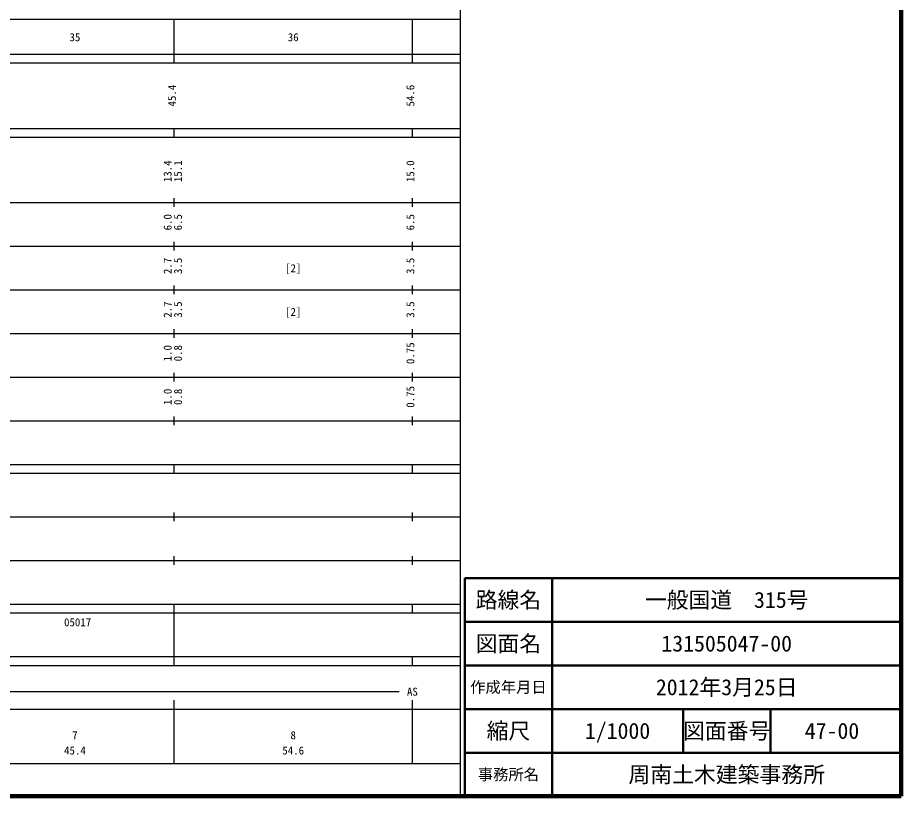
# Model space of a CAD drawing. Units: millimetres on the paper, enlarged 1000 times. Extents: x 40000 to 680000, y 20000 to 380000.
# Drawn here: x 477586 to 680000, y 20000 to 198357 of the extents above; entities that cross this region are included whole.
import ezdxf
from ezdxf.enums import TextEntityAlignment as Align

# ---------------------------------------------------------------- set-up
doc = ezdxf.new("R2010")
doc.units = ezdxf.units.MM
doc.header["$LTSCALE"] = 1000
for name, color, linetype, lineweight in [('M-TTL', 2, 'Continuous', 140), ('M-TTL-BAND', 7, 'Continuous', 25), ('M-TTL-FRAM', 2, 'Continuous', 50), ('M-TTL-LINE', 7, 'Continuous', 50)]:
    doc.layers.add(name, color=color, linetype=linetype, lineweight=lineweight)
doc.layers.add('M-TTL-TXT', color=7, linetype='Continuous')
doc.styles.add('ＭＳ ゴシック', font='')
doc.styles.get('ＭＳ ゴシック').set_extended_font_data('MS Gothic')

msp = doc.modelspace()

# ---------------------------------------------------------------- linework, layer by layer
at = {"layer": 'M-TTL'}
for p, q in [((680000, 20000), (680000, 380000)), ((40000, 20000), (680000, 20000))]:
    msp.add_line(p, q, dxfattribs=at)
at = {"layer": 'M-TTL-BAND'}
for p, q in [((579000, 20000), (579000, 370000)), ((68000, 198000), (579000, 198000)), ((513400, 188000), (513400, 198000)), ((568000, 188000), (568000, 198000)), ((40000, 190000), (579000, 190000)), ((40000, 188000), (579000, 188000)), ((40000, 173000), (579000, 173000)), ((513400, 171000), (513400, 173000)), ((568000, 171000), (568000, 173000)), ((40000, 171000), (579000, 171000)), ((40000, 156000), (579000, 156000)), ((513400, 155000), (513400, 157000)), ((568000, 155000), (568000, 157000)), ((46000, 146000), (579000, 146000)), ((513400, 145000), (513400, 147000)), ((568000, 145000), (568000, 147000)), ((52000, 136000), (579000, 136000)), ((513400, 135000), (513400, 137000)), ((568000, 135000), (568000, 137000)), ((46000, 126000), (579000, 126000)), ((513400, 125000), (513400, 127000)), ((568000, 125000), (568000, 127000)), ((52000, 116000), (579000, 116000)), ((513400, 115000), (513400, 117000)), ((568000, 115000), (568000, 117000)), ((46000, 106000), (579000, 106000)), ((513400, 105000), (513400, 107000)), ((568000, 105000), (568000, 107000)), ((40000, 96000), (579000, 96000)), ((513400, 94000), (513400, 96000)), ((568000, 94000), (568000, 96000)), ((40000, 94000), (579000, 94000)), ((49000, 84000), (579000, 84000)), ((513400, 83000), (513400, 85000)), ((568000, 83000), (568000, 85000)), ((513400, 73000), (513400, 75000)), ((568000, 73000), (568000, 75000)), ((40000, 74000), (579000, 74000)), ((40000, 64000), (579000, 64000)), ((513400, 62000), (513400, 64000)), ((568000, 62000), (568000, 64000)), ((40000, 62000), (579000, 62000)), ((513400, 52000), (513400, 62000)), ((40000, 52000), (579000, 52000)), ((513400, 50000), (513400, 52000)), ((568000, 50000), (568000, 52000)), ((40000, 50000), (579000, 50000)), ((71000, 44000), (565000, 44000)), ((513400, 27500), (513400, 42000)), ((568000, 27500), (568000, 42000)), ((40000, 40000), (579000, 40000)), ((68000, 27500), (579000, 27500))]:
    msp.add_line(p, q, dxfattribs=at)
at = {"layer": 'M-TTL-FRAM'}
for p, q in [((680000, 70000), (580000, 70000)), ((580000, 70000), (580000, 20000))]:
    msp.add_line(p, q, dxfattribs=at)
at = {"layer": 'M-TTL-LINE'}
for p, q in [((600000, 70000), (600000, 20000)), ((680000, 60000), (580000, 60000)), ((680000, 50000), (580000, 50000)), ((680000, 40000), (580000, 40000)), ((630000, 40000), (630000, 30000)), ((650000, 40000), (650000, 30000)), ((680000, 30000), (580000, 30000))]:
    msp.add_line(p, q, dxfattribs=at)

# ---------------------------------------------------------------- texts
at = {"layer": 'M-TTL-BAND', "style": 'ＭＳ ゴシック'}
for s, p in [('35', (490700, 192405)), ('36', (540700, 192405)), ('[2]', (540700, 139500)), ('[2]', (540700, 129500)), ('AS', (568000, 42500)), ('7', (490700, 32523)), ('8', (540700, 32523)), ('45.4', (490700, 29033)), ('54.6', (540700, 29033))]:
    msp.add_text(s, height=1833, dxfattribs=at).set_placement(p, align=Align.BOTTOM_CENTER)
for s, p in [('45.4', (514400, 180500)), ('54.6', (569000, 180500)), ('13.4', (513400, 163174)), ('15.1', (515770, 163174)), ('15.0', (569000, 163174)), ('6.0', (513400, 151500)), ('6.5', (515770, 151500)), ('6.5', (569000, 151500)), ('2.7', (513400, 141500)), ('3.5', (515770, 141500)), ('3.5', (569000, 141500)), ('2.7', (513400, 131500)), ('3.5', (515770, 131500)), ('3.5', (569000, 131500)), ('0.75', (569000, 121500)), ('1.0', (513400, 121500)), ('0.8', (515770, 121500)), ('0.75', (569000, 111500)), ('1.0', (513400, 111500)), ('0.8', (515770, 111500))]:
    msp.add_text(s, height=1833, rotation=90, dxfattribs=at).set_placement(p, align=Align.BOTTOM_CENTER)
msp.add_text('05017', height=1833, dxfattribs=at).set_placement((488200, 58405), align=Align.BOTTOM_LEFT)
at = {"layer": 'M-TTL-TXT', "style": 'ＭＳ ゴシック'}
for s, height, p in [('路線名', 3666, (590000, 65000)), ('路線名', 3666, (590000, 65000)), ('一般国道\u3000315号', 3666, (640000, 65000)), ('図面名', 3666, (590000, 55000)), ('図面名', 3666, (590000, 55000)), ('131505047-00', 3666, (640000, 55000)), ('作成年月日', 2566, (590000, 45000)), ('作成年月日', 2566, (590000, 45000)), ('2012年3月25日', 3666, (640000, 45000)), ('縮尺', 3666, (590000, 35000)), ('縮尺', 3666, (590000, 35000)), ('1/1000', 3666, (615000, 35000)), ('図面番号', 3666, (640000, 35000)), ('図面番号', 3666, (640000, 35000)), ('47-00', 3666, (664125, 35000)), ('事務所名', 2566, (590000, 25000)), ('事務所名', 2566, (590000, 25000)), ('周南土木建築事務所', 3666, (640000, 25000))]:
    msp.add_text(s, height=height, dxfattribs=at).set_placement(p, align=Align.MIDDLE_CENTER)

doc.saveas('drawing.dxf')
